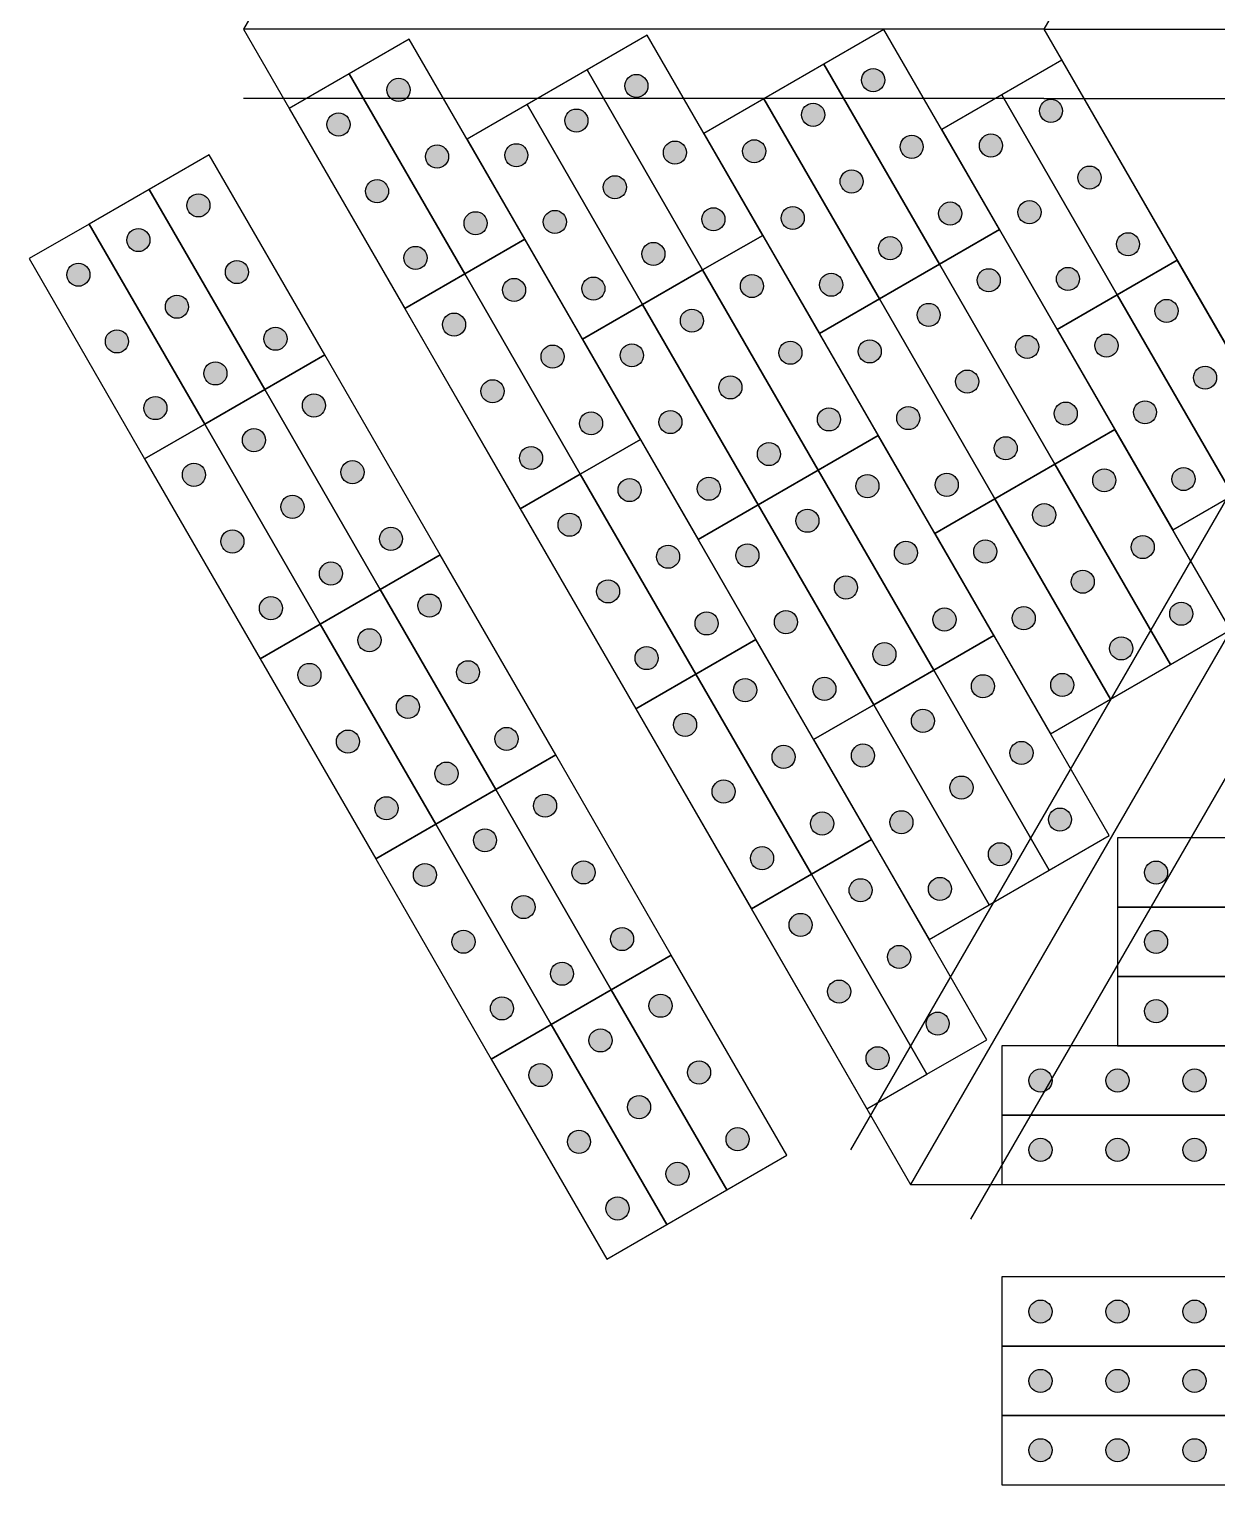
# Model space of a CAD drawing. Header units: millimetres. Extents: x 1388 to 8110, y -1425 to 5021.
# Drawn here: x 2381.8 to 2638.8, y -935.2 to -620.1 of the extents above; entities that cross this region are included whole.
import ezdxf

# ---------------------------------------------------------------- set-up
doc = ezdxf.new("R2010")
doc.units = ezdxf.units.MM

msp = doc.modelspace()

# ---------------------------------------------------------------- hatches: boundary and pattern name
at = {"true_color": 0xf1eb1f}
h = msp.add_hatch(color=2, dxfattribs=at)
h.dxf.hatch_style = 1
h.paths.add_polyline_path([(2515.666, -632.437, 1), (2510.666, -632.437, 1)])
h = msp.add_hatch(color=2, dxfattribs=at)
h.dxf.hatch_style = 1
h.paths.add_polyline_path([(2566.904, -631.184, 1), (2561.904, -631.184, 1)])
h = msp.add_hatch(color=2, dxfattribs=at)
h.dxf.hatch_style = 1
h.paths.add_polyline_path([(2464.195, -633.286, 1), (2459.195, -633.286, 1)])
h = msp.add_hatch(color=2, dxfattribs=at)
h.dxf.hatch_style = 1
h.paths.add_polyline_path([(2553.914, -638.684, 1), (2548.914, -638.684, 1)])
h = msp.add_hatch(color=2, dxfattribs=at)
h.dxf.hatch_style = 1
h.paths.add_polyline_path([(2605.385, -637.835, 1), (2600.385, -637.835, 1)])
h = msp.add_hatch(color=2, dxfattribs=at)
h.dxf.hatch_style = 1
h.paths.add_polyline_path([(2451.205, -640.786, 1), (2446.205, -640.786, 1)])
h = msp.add_hatch(color=2, dxfattribs=at)
h.dxf.hatch_style = 1
h.paths.add_polyline_path([(2502.676, -639.937, 1), (2497.676, -639.937, 1)])
h = msp.add_hatch(color=2, dxfattribs=at)
h.dxf.hatch_style = 1
h.paths.add_polyline_path([(2472.528, -647.72, 1), (2467.528, -647.72, 1)])
h = msp.add_hatch(color=2, dxfattribs=at)
h.dxf.hatch_style = 1
h.paths.add_polyline_path([(2489.685, -647.437, 1), (2484.685, -647.437, 1)])
h = msp.add_hatch(color=2, dxfattribs=at)
h.dxf.hatch_style = 1
h.paths.add_polyline_path([(2524, -646.871, 1), (2519, -646.871, 1)])
h = msp.add_hatch(color=2, dxfattribs=at)
h.dxf.hatch_style = 1
h.paths.add_polyline_path([(2541.157, -646.588, 1), (2536.157, -646.588, 1)])
h = msp.add_hatch(color=2, dxfattribs=at)
h.dxf.hatch_style = 1
h.paths.add_polyline_path([(2575.238, -645.618, 1), (2570.238, -645.618, 1)])
h = msp.add_hatch(color=2, dxfattribs=at)
h.dxf.hatch_style = 1
h.paths.add_polyline_path([(2592.395, -645.335, 1), (2587.395, -645.335, 1)])
h = msp.add_hatch(color=2, dxfattribs=at)
h.dxf.hatch_style = 1
h.paths.add_polyline_path([(2511.009, -654.371, 1), (2506.009, -654.371, 1)])
h = msp.add_hatch(color=2, dxfattribs=at)
h.dxf.hatch_style = 1
h.paths.add_polyline_path([(2562.247, -653.118, 1), (2557.247, -653.118, 1)])
h = msp.add_hatch(color=2, dxfattribs=at)
h.dxf.hatch_style = 1
h.paths.add_polyline_path([(2613.719, -652.268, 1), (2608.719, -652.268, 1)])
h = msp.add_hatch(color=2, dxfattribs=at)
h.dxf.hatch_style = 1
h.paths.add_polyline_path([(2459.538, -655.22, 1), (2454.538, -655.22, 1)])
h = msp.add_hatch(color=2, dxfattribs=at)
h.dxf.hatch_style = 1
h.paths.add_polyline_path([(2420.894, -658.286, 1), (2415.894, -658.286, 1)])
h = msp.add_hatch(color=2, dxfattribs=at)
h.dxf.hatch_style = 1
h.paths.add_polyline_path([(2583.571, -660.051, 1), (2578.571, -660.051, 1)])
h = msp.add_hatch(color=2, dxfattribs=at)
h.dxf.hatch_style = 1
h.paths.add_polyline_path([(2600.728, -659.768, 1), (2595.728, -659.768, 1)])
h = msp.add_hatch(color=2, dxfattribs=at)
h.dxf.hatch_style = 1
h.paths.add_polyline_path([(2480.862, -662.154, 1), (2475.862, -662.154, 1)])
h = msp.add_hatch(color=2, dxfattribs=at)
h.dxf.hatch_style = 1
h.paths.add_polyline_path([(2498.019, -661.871, 1), (2493.019, -661.871, 1)])
h = msp.add_hatch(color=2, dxfattribs=at)
h.dxf.hatch_style = 1
h.paths.add_polyline_path([(2532.333, -661.304, 1), (2527.333, -661.304, 1)])
h = msp.add_hatch(color=2, dxfattribs=at)
h.dxf.hatch_style = 1
h.paths.add_polyline_path([(2549.49, -661.021, 1), (2544.49, -661.021, 1)])
h = msp.add_hatch(color=2, dxfattribs=at)
h.dxf.hatch_style = 1
h.paths.add_polyline_path([(2407.903, -665.786, 1), (2402.903, -665.786, 1)])
h = msp.add_hatch(color=2, dxfattribs=at)
h.dxf.hatch_style = 1
h.paths.add_polyline_path([(2622.052, -666.702, 1), (2617.052, -666.702, 1)])
h = msp.add_hatch(color=2, dxfattribs=at)
h.dxf.hatch_style = 1
h.paths.add_polyline_path([(2467.871, -669.654, 1), (2462.871, -669.654, 1)])
h = msp.add_hatch(color=2, dxfattribs=at)
h.dxf.hatch_style = 1
h.paths.add_polyline_path([(2519.343, -668.804, 1), (2514.343, -668.804, 1)])
h = msp.add_hatch(color=2, dxfattribs=at)
h.dxf.hatch_style = 1
h.paths.add_polyline_path([(2570.581, -667.551, 1), (2565.581, -667.551, 1)])
h = msp.add_hatch(color=2, dxfattribs=at)
h.dxf.hatch_style = 1
h.paths.add_polyline_path([(2394.913, -673.286, 1), (2389.913, -673.286, 1)])
h = msp.add_hatch(color=2, dxfattribs=at)
h.dxf.hatch_style = 1
h.paths.add_polyline_path([(2429.227, -672.72, 1), (2424.227, -672.72, 1)])
h = msp.add_hatch(color=2, dxfattribs=at)
h.dxf.hatch_style = 1
h.paths.add_polyline_path([(2489.195, -676.588, 1), (2484.195, -676.588, 1)])
h = msp.add_hatch(color=2, dxfattribs=at)
h.dxf.hatch_style = 1
h.paths.add_polyline_path([(2506.352, -676.304, 1), (2501.352, -676.304, 1)])
h = msp.add_hatch(color=2, dxfattribs=at)
h.dxf.hatch_style = 1
h.paths.add_polyline_path([(2540.666, -675.738, 1), (2535.666, -675.738, 1)])
h = msp.add_hatch(color=2, dxfattribs=at)
h.dxf.hatch_style = 1
h.paths.add_polyline_path([(2557.823, -675.455, 1), (2552.823, -675.455, 1)])
h = msp.add_hatch(color=2, dxfattribs=at)
h.dxf.hatch_style = 1
h.paths.add_polyline_path([(2591.904, -674.485, 1), (2586.904, -674.485, 1)])
h = msp.add_hatch(color=2, dxfattribs=at)
h.dxf.hatch_style = 1
h.paths.add_polyline_path([(2609.061, -674.202, 1), (2604.061, -674.202, 1)])
h = msp.add_hatch(color=2, dxfattribs=at)
h.dxf.hatch_style = 1
h.paths.add_polyline_path([(2416.237, -680.22, 1), (2411.237, -680.22, 1)])
h = msp.add_hatch(color=2, dxfattribs=at)
h.dxf.hatch_style = 1
h.paths.add_polyline_path([(2578.914, -681.985, 1), (2573.914, -681.985, 1)])
h = msp.add_hatch(color=2, dxfattribs=at)
h.dxf.hatch_style = 1
h.paths.add_polyline_path([(2630.385, -681.136, 1), (2625.385, -681.136, 1)])
h = msp.add_hatch(color=2, dxfattribs=at)
h.dxf.hatch_style = 1
h.paths.add_polyline_path([(2476.205, -684.088, 1), (2471.205, -684.088, 1)])
h = msp.add_hatch(color=2, dxfattribs=at)
h.dxf.hatch_style = 1
h.paths.add_polyline_path([(2527.676, -683.238, 1), (2522.676, -683.238, 1)])
h = msp.add_hatch(color=2, dxfattribs=at)
h.dxf.hatch_style = 1
h.paths.add_polyline_path([(2403.246, -687.72, 1), (2398.246, -687.72, 1)])
h = msp.add_hatch(color=2, dxfattribs=at)
h.dxf.hatch_style = 1
h.paths.add_polyline_path([(2437.561, -687.154, 1), (2432.561, -687.154, 1)])
h = msp.add_hatch(color=2, dxfattribs=at)
h.dxf.hatch_style = 1
h.paths.add_polyline_path([(2600.238, -688.919, 1), (2595.238, -688.919, 1)])
h = msp.add_hatch(color=2, dxfattribs=at)
h.dxf.hatch_style = 1
h.paths.add_polyline_path([(2617.395, -688.636, 1), (2612.395, -688.636, 1)])
h = msp.add_hatch(color=2, dxfattribs=at)
h.dxf.hatch_style = 1
h.paths.add_polyline_path([(2497.528, -691.021, 1), (2492.528, -691.021, 1)])
h = msp.add_hatch(color=2, dxfattribs=at)
h.dxf.hatch_style = 1
h.paths.add_polyline_path([(2514.685, -690.738, 1), (2509.685, -690.738, 1)])
h = msp.add_hatch(color=2, dxfattribs=at)
h.dxf.hatch_style = 1
h.paths.add_polyline_path([(2549, -690.172, 1), (2544, -690.172, 1)])
h = msp.add_hatch(color=2, dxfattribs=at)
h.dxf.hatch_style = 1
h.paths.add_polyline_path([(2566.157, -689.889, 1), (2561.157, -689.889, 1)])
h = msp.add_hatch(color=2, dxfattribs=at)
h.dxf.hatch_style = 1
h.paths.add_polyline_path([(2424.57, -694.654, 1), (2419.57, -694.654, 1)])
h = msp.add_hatch(color=2, dxfattribs=at)
h.dxf.hatch_style = 1
h.paths.add_polyline_path([(2484.538, -698.521, 1), (2479.538, -698.521, 1)])
h = msp.add_hatch(color=2, dxfattribs=at)
h.dxf.hatch_style = 1
h.paths.add_polyline_path([(2536.009, -697.672, 1), (2531.009, -697.672, 1)])
h = msp.add_hatch(color=2, dxfattribs=at)
h.dxf.hatch_style = 1
h.paths.add_polyline_path([(2587.247, -696.419, 1), (2582.247, -696.419, 1)])
h = msp.add_hatch(color=2, dxfattribs=at)
h.dxf.hatch_style = 1
h.paths.add_polyline_path([(2638.719, -695.57, 1), (2633.719, -695.57, 1)])
h = msp.add_hatch(color=2, dxfattribs=at)
h.dxf.hatch_style = 1
h.paths.add_polyline_path([(2445.894, -701.588, 1), (2440.894, -701.588, 1)])
h = msp.add_hatch(color=2, dxfattribs=at)
h.dxf.hatch_style = 1
h.paths.add_polyline_path([(2411.58, -702.154, 1), (2406.58, -702.154, 1)])
h = msp.add_hatch(color=2, dxfattribs=at)
h.dxf.hatch_style = 1
h.paths.add_polyline_path([(2557.333, -704.606, 1), (2552.333, -704.606, 1)])
h = msp.add_hatch(color=2, dxfattribs=at)
h.dxf.hatch_style = 1
h.paths.add_polyline_path([(2574.49, -704.323, 1), (2569.49, -704.323, 1)])
h = msp.add_hatch(color=2, dxfattribs=at)
h.dxf.hatch_style = 1
h.paths.add_polyline_path([(2608.571, -703.353, 1), (2603.571, -703.353, 1)])
h = msp.add_hatch(color=2, dxfattribs=at)
h.dxf.hatch_style = 1
h.paths.add_polyline_path([(2625.728, -703.07, 1), (2620.728, -703.07, 1)])
h = msp.add_hatch(color=2, dxfattribs=at)
h.dxf.hatch_style = 1
h.paths.add_polyline_path([(2505.862, -705.455, 1), (2500.862, -705.455, 1)])
h = msp.add_hatch(color=2, dxfattribs=at)
h.dxf.hatch_style = 1
h.paths.add_polyline_path([(2523.019, -705.172, 1), (2518.019, -705.172, 1)])
h = msp.add_hatch(color=2, dxfattribs=at)
h.dxf.hatch_style = 1
h.paths.add_polyline_path([(2432.903, -709.088, 1), (2427.903, -709.088, 1)])
h = msp.add_hatch(color=2, dxfattribs=at)
h.dxf.hatch_style = 1
h.paths.add_polyline_path([(2595.581, -710.853, 1), (2590.581, -710.853, 1)])
h = msp.add_hatch(color=2, dxfattribs=at)
h.dxf.hatch_style = 1
h.paths.add_polyline_path([(2492.871, -712.955, 1), (2487.871, -712.955, 1)])
h = msp.add_hatch(color=2, dxfattribs=at)
h.dxf.hatch_style = 1
h.paths.add_polyline_path([(2544.343, -712.106, 1), (2539.343, -712.106, 1)])
h = msp.add_hatch(color=2, dxfattribs=at)
h.dxf.hatch_style = 1
h.paths.add_polyline_path([(2419.913, -716.588, 1), (2414.913, -716.588, 1)])
h = msp.add_hatch(color=2, dxfattribs=at)
h.dxf.hatch_style = 1
h.paths.add_polyline_path([(2454.227, -716.021, 1), (2449.227, -716.021, 1)])
h = msp.add_hatch(color=2, dxfattribs=at)
h.dxf.hatch_style = 1
h.paths.add_polyline_path([(2634.061, -717.503, 1), (2629.061, -717.503, 1)])
h = msp.add_hatch(color=2, dxfattribs=at)
h.dxf.hatch_style = 1
h.paths.add_polyline_path([(2514.195, -719.889, 1), (2509.195, -719.889, 1)])
h = msp.add_hatch(color=2, dxfattribs=at)
h.dxf.hatch_style = 1
h.paths.add_polyline_path([(2531.352, -719.606, 1), (2526.352, -719.606, 1)])
h = msp.add_hatch(color=2, dxfattribs=at)
h.dxf.hatch_style = 1
h.paths.add_polyline_path([(2565.666, -719.039, 1), (2560.666, -719.039, 1)])
h = msp.add_hatch(color=2, dxfattribs=at)
h.dxf.hatch_style = 1
h.paths.add_polyline_path([(2582.823, -718.756, 1), (2577.823, -718.756, 1)])
h = msp.add_hatch(color=2, dxfattribs=at)
h.dxf.hatch_style = 1
h.paths.add_polyline_path([(2616.904, -717.787, 1), (2611.904, -717.787, 1)])
h = msp.add_hatch(color=2, dxfattribs=at)
h.dxf.hatch_style = 1
h.paths.add_polyline_path([(2441.237, -723.521, 1), (2436.237, -723.521, 1)])
h = msp.add_hatch(color=2, dxfattribs=at)
h.dxf.hatch_style = 1
h.paths.add_polyline_path([(2552.676, -726.539, 1), (2547.676, -726.539, 1)])
h = msp.add_hatch(color=2, dxfattribs=at)
h.dxf.hatch_style = 1
h.paths.add_polyline_path([(2603.914, -725.287, 1), (2598.914, -725.287, 1)])
h = msp.add_hatch(color=2, dxfattribs=at)
h.dxf.hatch_style = 1
h.paths.add_polyline_path([(2501.205, -727.389, 1), (2496.205, -727.389, 1)])
h = msp.add_hatch(color=2, dxfattribs=at)
h.dxf.hatch_style = 1
h.paths.add_polyline_path([(2428.246, -731.021, 1), (2423.246, -731.021, 1)])
h = msp.add_hatch(color=2, dxfattribs=at)
h.dxf.hatch_style = 1
h.paths.add_polyline_path([(2462.561, -730.455, 1), (2457.561, -730.455, 1)])
h = msp.add_hatch(color=2, dxfattribs=at)
h.dxf.hatch_style = 1
h.paths.add_polyline_path([(2591.157, -733.19, 1), (2586.157, -733.19, 1)])
h = msp.add_hatch(color=2, dxfattribs=at)
h.dxf.hatch_style = 1
h.paths.add_polyline_path([(2625.238, -732.22, 1), (2620.238, -732.22, 1)])
h = msp.add_hatch(color=2, dxfattribs=at)
h.dxf.hatch_style = 1
h.paths.add_polyline_path([(2522.528, -734.323, 1), (2517.528, -734.323, 1)])
h = msp.add_hatch(color=2, dxfattribs=at)
h.dxf.hatch_style = 1
h.paths.add_polyline_path([(2539.685, -734.039, 1), (2534.685, -734.039, 1)])
h = msp.add_hatch(color=2, dxfattribs=at)
h.dxf.hatch_style = 1
h.paths.add_polyline_path([(2574, -733.473, 1), (2569, -733.473, 1)])
h = msp.add_hatch(color=2, dxfattribs=at)
h.dxf.hatch_style = 1
h.paths.add_polyline_path([(2449.57, -737.955, 1), (2444.57, -737.955, 1)])
h = msp.add_hatch(color=2, dxfattribs=at)
h.dxf.hatch_style = 1
h.paths.add_polyline_path([(2509.538, -741.823, 1), (2504.538, -741.823, 1)])
h = msp.add_hatch(color=2, dxfattribs=at)
h.dxf.hatch_style = 1
h.paths.add_polyline_path([(2561.009, -740.973, 1), (2556.009, -740.973, 1)])
h = msp.add_hatch(color=2, dxfattribs=at)
h.dxf.hatch_style = 1
h.paths.add_polyline_path([(2612.247, -739.72, 1), (2607.247, -739.72, 1)])
h = msp.add_hatch(color=2, dxfattribs=at)
h.dxf.hatch_style = 1
h.paths.add_polyline_path([(2436.58, -745.455, 1), (2431.58, -745.455, 1)])
h = msp.add_hatch(color=2, dxfattribs=at)
h.dxf.hatch_style = 1
h.paths.add_polyline_path([(2470.894, -744.889, 1), (2465.894, -744.889, 1)])
h = msp.add_hatch(color=2, dxfattribs=at)
h.dxf.hatch_style = 1
h.paths.add_polyline_path([(2530.862, -748.756, 1), (2525.862, -748.756, 1)])
h = msp.add_hatch(color=2, dxfattribs=at)
h.dxf.hatch_style = 1
h.paths.add_polyline_path([(2548.019, -748.473, 1), (2543.019, -748.473, 1)])
h = msp.add_hatch(color=2, dxfattribs=at)
h.dxf.hatch_style = 1
h.paths.add_polyline_path([(2582.333, -747.907, 1), (2577.333, -747.907, 1)])
h = msp.add_hatch(color=2, dxfattribs=at)
h.dxf.hatch_style = 1
h.paths.add_polyline_path([(2599.49, -747.624, 1), (2594.49, -747.624, 1)])
h = msp.add_hatch(color=2, dxfattribs=at)
h.dxf.hatch_style = 1
h.paths.add_polyline_path([(2633.571, -746.654, 1), (2628.571, -746.654, 1)])
h = msp.add_hatch(color=2, dxfattribs=at)
h.dxf.hatch_style = 1
h.paths.add_polyline_path([(2457.903, -752.389, 1), (2452.903, -752.389, 1)])
h = msp.add_hatch(color=2, dxfattribs=at)
h.dxf.hatch_style = 1
h.paths.add_polyline_path([(2569.343, -755.407, 1), (2564.343, -755.407, 1)])
h = msp.add_hatch(color=2, dxfattribs=at)
h.dxf.hatch_style = 1
h.paths.add_polyline_path([(2620.581, -754.154, 1), (2615.581, -754.154, 1)])
h = msp.add_hatch(color=2, dxfattribs=at)
h.dxf.hatch_style = 1
h.paths.add_polyline_path([(2517.871, -756.256, 1), (2512.871, -756.256, 1)])
h = msp.add_hatch(color=2, dxfattribs=at)
h.dxf.hatch_style = 1
h.paths.add_polyline_path([(2444.913, -759.889, 1), (2439.913, -759.889, 1)])
h = msp.add_hatch(color=2, dxfattribs=at)
h.dxf.hatch_style = 1
h.paths.add_polyline_path([(2479.227, -759.323, 1), (2474.227, -759.323, 1)])
h = msp.add_hatch(color=2, dxfattribs=at)
h.dxf.hatch_style = 1
h.paths.add_polyline_path([(2539.195, -763.19, 1), (2534.195, -763.19, 1)])
h = msp.add_hatch(color=2, dxfattribs=at)
h.dxf.hatch_style = 1
h.paths.add_polyline_path([(2556.352, -762.907, 1), (2551.352, -762.907, 1)])
h = msp.add_hatch(color=2, dxfattribs=at)
h.dxf.hatch_style = 1
h.paths.add_polyline_path([(2590.666, -762.341, 1), (2585.666, -762.341, 1)])
h = msp.add_hatch(color=2, dxfattribs=at)
h.dxf.hatch_style = 1
h.paths.add_polyline_path([(2607.823, -762.058, 1), (2602.823, -762.058, 1)])
h = msp.add_hatch(color=2, dxfattribs=at)
h.dxf.hatch_style = 1
h.paths.add_polyline_path([(2466.237, -766.823, 1), (2461.237, -766.823, 1)])
h = msp.add_hatch(color=2, dxfattribs=at)
h.dxf.hatch_style = 1
h.paths.add_polyline_path([(2526.205, -770.69, 1), (2521.205, -770.69, 1)])
h = msp.add_hatch(color=2, dxfattribs=at)
h.dxf.hatch_style = 1
h.paths.add_polyline_path([(2577.676, -769.841, 1), (2572.676, -769.841, 1)])
h = msp.add_hatch(color=2, dxfattribs=at)
h.dxf.hatch_style = 1
h.paths.add_polyline_path([(2487.561, -773.756, 1), (2482.561, -773.756, 1)])
h = msp.add_hatch(color=2, dxfattribs=at)
h.dxf.hatch_style = 1
h.paths.add_polyline_path([(2453.246, -774.323, 1), (2448.246, -774.323, 1)])
h = msp.add_hatch(color=2, dxfattribs=at)
h.dxf.hatch_style = 1
h.paths.add_polyline_path([(2564.685, -777.341, 1), (2559.685, -777.341, 1)])
h = msp.add_hatch(color=2, dxfattribs=at)
h.dxf.hatch_style = 1
h.paths.add_polyline_path([(2599, -776.774, 1), (2594, -776.774, 1)])
h = msp.add_hatch(color=2, dxfattribs=at)
h.dxf.hatch_style = 1
h.paths.add_polyline_path([(2547.528, -777.624, 1), (2542.528, -777.624, 1)])
h = msp.add_hatch(color=2, dxfattribs=at)
h.dxf.hatch_style = 1
h.paths.add_polyline_path([(2474.57, -781.256, 1), (2469.57, -781.256, 1)])
h = msp.add_hatch(color=2, dxfattribs=at)
h.dxf.hatch_style = 1
h.paths.add_polyline_path([(2534.538, -785.124, 1), (2529.538, -785.124, 1)])
h = msp.add_hatch(color=2, dxfattribs=at)
h.dxf.hatch_style = 1
h.paths.add_polyline_path([(2586.009, -784.274, 1), (2581.009, -784.274, 1)])
h = msp.add_hatch(color=2, dxfattribs=at)
h.dxf.hatch_style = 1
h.paths.add_polyline_path([(2461.58, -788.756, 1), (2456.58, -788.756, 1)])
h = msp.add_hatch(color=2, dxfattribs=at)
h.dxf.hatch_style = 1
h.paths.add_polyline_path([(2495.894, -788.19, 1), (2490.894, -788.19, 1)])
h = msp.add_hatch(color=2, dxfattribs=at)
h.dxf.hatch_style = 1
h.paths.add_polyline_path([(2555.862, -792.058, 1), (2550.862, -792.058, 1)])
h = msp.add_hatch(color=2, dxfattribs=at)
h.dxf.hatch_style = 1
h.paths.add_polyline_path([(2573.019, -791.774, 1), (2568.019, -791.774, 1)])
h = msp.add_hatch(color=2, dxfattribs=at)
h.dxf.hatch_style = 1
h.paths.add_polyline_path([(2607.333, -791.208, 1), (2602.333, -791.208, 1)])
h = msp.add_hatch(color=2, dxfattribs=at)
h.dxf.hatch_style = 1
h.paths.add_polyline_path([(2482.903, -795.69, 1), (2477.903, -795.69, 1)])
h = msp.add_hatch(color=2, dxfattribs=at)
h.dxf.hatch_style = 1
h.paths.add_polyline_path([(2594.343, -798.708, 1), (2589.343, -798.708, 1)])
h = msp.add_hatch(color=2, dxfattribs=at)
h.dxf.hatch_style = 1
h.paths.add_polyline_path([(2504.227, -802.624, 1), (2499.227, -802.624, 1)])
h = msp.add_hatch(color=2, dxfattribs=at)
h.dxf.hatch_style = 1
h.paths.add_polyline_path([(2542.871, -799.558, 1), (2537.871, -799.558, 1)])
h = msp.add_hatch(color=2, dxfattribs=at)
h.dxf.hatch_style = 1
h.paths.add_polyline_path([(2469.913, -803.19, 1), (2464.913, -803.19, 1)])
h = msp.add_hatch(color=2, dxfattribs=at)
h.dxf.hatch_style = 1
h.paths.add_polyline_path([(2628.116, -802.669, 1), (2623.116, -802.669, 1)])
h = msp.add_hatch(color=2, dxfattribs=at)
h.dxf.hatch_style = 1
h.paths.add_polyline_path([(2564.195, -806.491, 1), (2559.195, -806.491, 1)])
h = msp.add_hatch(color=2, dxfattribs=at)
h.dxf.hatch_style = 1
h.paths.add_polyline_path([(2581.352, -806.208, 1), (2576.352, -806.208, 1)])
h = msp.add_hatch(color=2, dxfattribs=at)
h.dxf.hatch_style = 1
h.paths.add_polyline_path([(2491.237, -810.124, 1), (2486.237, -810.124, 1)])
h = msp.add_hatch(color=2, dxfattribs=at)
h.dxf.hatch_style = 1
h.paths.add_polyline_path([(2551.205, -813.991, 1), (2546.205, -813.991, 1)])
h = msp.add_hatch(color=2, dxfattribs=at)
h.dxf.hatch_style = 1
h.paths.add_polyline_path([(2478.246, -817.624, 1), (2473.246, -817.624, 1)])
h = msp.add_hatch(color=2, dxfattribs=at)
h.dxf.hatch_style = 1
h.paths.add_polyline_path([(2512.561, -817.058, 1), (2507.561, -817.058, 1)])
h = msp.add_hatch(color=2, dxfattribs=at)
h.dxf.hatch_style = 1
h.paths.add_polyline_path([(2628.116, -817.669, 1), (2623.116, -817.669, 1)])
h = msp.add_hatch(color=2, dxfattribs=at)
h.dxf.hatch_style = 1
h.paths.add_polyline_path([(2572.528, -820.925, 1), (2567.528, -820.925, 1)])
h = msp.add_hatch(color=2, dxfattribs=at)
h.dxf.hatch_style = 1
h.paths.add_polyline_path([(2499.57, -824.558, 1), (2494.57, -824.558, 1)])
h = msp.add_hatch(color=2, dxfattribs=at)
h.dxf.hatch_style = 1
h.paths.add_polyline_path([(2559.538, -828.425, 1), (2554.538, -828.425, 1)])
h = msp.add_hatch(color=2, dxfattribs=at)
h.dxf.hatch_style = 1
h.paths.add_polyline_path([(2486.58, -832.058, 1), (2481.58, -832.058, 1)])
h = msp.add_hatch(color=2, dxfattribs=at)
h.dxf.hatch_style = 1
h.paths.add_polyline_path([(2520.894, -831.491, 1), (2515.894, -831.491, 1)])
h = msp.add_hatch(color=2, dxfattribs=at)
h.dxf.hatch_style = 1
h.paths.add_polyline_path([(2628.116, -832.669, 1), (2623.116, -832.669, 1)])
h = msp.add_hatch(color=2, dxfattribs=at)
h.dxf.hatch_style = 1
h.paths.add_polyline_path([(2580.862, -835.359, 1), (2575.862, -835.359, 1)])
h = msp.add_hatch(color=2, dxfattribs=at)
h.dxf.hatch_style = 1
h.paths.add_polyline_path([(2507.903, -838.991, 1), (2502.903, -838.991, 1)])
h = msp.add_hatch(color=2, dxfattribs=at)
h.dxf.hatch_style = 1
h.paths.add_polyline_path([(2567.871, -842.859, 1), (2562.871, -842.859, 1)])
h = msp.add_hatch(color=2, dxfattribs=at)
h.dxf.hatch_style = 1
h.paths.add_polyline_path([(2494.913, -846.491, 1), (2489.913, -846.491, 1)])
h = msp.add_hatch(color=2, dxfattribs=at)
h.dxf.hatch_style = 1
h.paths.add_polyline_path([(2529.227, -845.925, 1), (2524.227, -845.925, 1)])
h = msp.add_hatch(color=2, dxfattribs=at)
h.dxf.hatch_style = 1
h.paths.add_polyline_path([(2603.116, -847.669, 1), (2598.116, -847.669, 1)])
h = msp.add_hatch(color=2, dxfattribs=at)
h.dxf.hatch_style = 1
h.paths.add_polyline_path([(2619.782, -847.669, 1), (2614.782, -847.669, 1)])
h = msp.add_hatch(color=2, dxfattribs=at)
h.dxf.hatch_style = 1
h.paths.add_polyline_path([(2636.449, -847.669, 1), (2631.449, -847.669, 1)])
h = msp.add_hatch(color=2, dxfattribs=at)
h.dxf.hatch_style = 1
h.paths.add_polyline_path([(2516.237, -853.425, 1), (2511.237, -853.425, 1)])
h = msp.add_hatch(color=2, dxfattribs=at)
h.dxf.hatch_style = 1
h.paths.add_polyline_path([(2503.246, -860.925, 1), (2498.246, -860.925, 1)])
h = msp.add_hatch(color=2, dxfattribs=at)
h.dxf.hatch_style = 1
h.paths.add_polyline_path([(2537.561, -860.359, 1), (2532.561, -860.359, 1)])
h = msp.add_hatch(color=2, dxfattribs=at)
h.dxf.hatch_style = 1
h.paths.add_polyline_path([(2603.116, -862.669, 1), (2598.116, -862.669, 1)])
h = msp.add_hatch(color=2, dxfattribs=at)
h.dxf.hatch_style = 1
h.paths.add_polyline_path([(2619.782, -862.669, 1), (2614.782, -862.669, 1)])
h = msp.add_hatch(color=2, dxfattribs=at)
h.dxf.hatch_style = 1
h.paths.add_polyline_path([(2636.449, -862.669, 1), (2631.449, -862.669, 1)])
h = msp.add_hatch(color=2, dxfattribs=at)
h.dxf.hatch_style = 1
h.paths.add_polyline_path([(2524.57, -867.859, 1), (2519.57, -867.859, 1)])
h = msp.add_hatch(color=2, dxfattribs=at)
h.dxf.hatch_style = 1
h.paths.add_polyline_path([(2511.58, -875.359, 1), (2506.58, -875.359, 1)])
h = msp.add_hatch(color=2, dxfattribs=at)
h.dxf.hatch_style = 1
h.paths.add_polyline_path([(2603.116, -897.669, 1), (2598.116, -897.669, 1)])
h = msp.add_hatch(color=2, dxfattribs=at)
h.dxf.hatch_style = 1
h.paths.add_polyline_path([(2619.782, -897.669, 1), (2614.782, -897.669, 1)])
h = msp.add_hatch(color=2, dxfattribs=at)
h.dxf.hatch_style = 1
h.paths.add_polyline_path([(2636.449, -897.669, 1), (2631.449, -897.669, 1)])
h = msp.add_hatch(color=2, dxfattribs=at)
h.dxf.hatch_style = 1
h.paths.add_polyline_path([(2603.116, -912.669, 1), (2598.116, -912.669, 1)])
h = msp.add_hatch(color=2, dxfattribs=at)
h.dxf.hatch_style = 1
h.paths.add_polyline_path([(2619.782, -912.669, 1), (2614.782, -912.669, 1)])
h = msp.add_hatch(color=2, dxfattribs=at)
h.dxf.hatch_style = 1
h.paths.add_polyline_path([(2636.449, -912.669, 1), (2631.449, -912.669, 1)])
h = msp.add_hatch(color=2, dxfattribs=at)
h.dxf.hatch_style = 1
h.paths.add_polyline_path([(2603.116, -927.669, 1), (2598.116, -927.669, 1)])
h = msp.add_hatch(color=2, dxfattribs=at)
h.dxf.hatch_style = 1
h.paths.add_polyline_path([(2619.782, -927.669, 1), (2614.782, -927.669, 1)])
h = msp.add_hatch(color=2, dxfattribs=at)
h.dxf.hatch_style = 1
h.paths.add_polyline_path([(2636.449, -927.669, 1), (2631.449, -927.669, 1)])

# ---------------------------------------------------------------- linework, layer by layer
for p, q in [((2601.346, -620.169), (2428.141, -620.169)), ((2601.346, -620.169), (2832.286, -620.169)), ((2601.346, -635.169), (2428.141, -635.169)), ((2601.346, -635.169), (2832.286, -635.169)), ((2646.091, -712.669), (2559.488, -862.669)), ((2659.081, -720.169), (2572.479, -870.169)), ((2672.072, -727.669), (2585.469, -877.669))]:
    msp.add_line(p, q)
for points in [[(2572.479, -370.169), (2428.141, -620.169), (2572.479, -870.169), (2861.154, -870.169), (3005.491, -620.169), (2861.154, -370.169)], [(2659.081, -520.169), (2601.346, -620.169), (2659.081, -720.169), (2774.551, -720.169), (2832.286, -620.169), (2774.551, -520.169)], [(2553.743, -627.717), (2578.743, -671.018), (2591.733, -663.518), (2566.733, -620.217)], [(2451.033, -629.819), (2476.033, -673.121), (2489.024, -665.621), (2464.024, -622.319)], [(2502.504, -628.97), (2527.504, -672.271), (2540.495, -664.771), (2515.495, -621.47)], [(2592.223, -634.368), (2617.223, -677.669), (2630.214, -670.169), (2605.214, -626.868)], [(2438.043, -637.319), (2463.043, -680.621), (2476.033, -673.121), (2451.033, -629.819)], [(2489.514, -636.47), (2514.514, -679.771), (2527.504, -672.271), (2502.504, -628.97)], [(2540.752, -635.217), (2565.752, -678.518), (2578.743, -671.018), (2553.743, -627.717)], [(2527.762, -642.717), (2552.762, -686.018), (2565.752, -678.518), (2540.752, -635.217)], [(2579.233, -641.868), (2604.233, -685.169), (2617.223, -677.669), (2592.223, -634.368)], [(2476.524, -643.97), (2501.524, -687.271), (2514.514, -679.771), (2489.514, -636.47)], [(2407.732, -654.819), (2432.732, -698.121), (2445.722, -690.621), (2420.722, -647.319)], [(2394.742, -662.319), (2419.742, -705.621), (2432.732, -698.121), (2407.732, -654.819)], [(2381.751, -669.819), (2406.751, -713.121), (2419.742, -705.621), (2394.742, -662.319)], [(2578.743, -671.018), (2603.743, -714.32), (2616.733, -706.82), (2591.733, -663.518)], [(2476.033, -673.121), (2501.033, -716.422), (2514.024, -708.922), (2489.024, -665.621)], [(2527.504, -672.271), (2552.504, -715.573), (2565.495, -708.073), (2540.495, -664.771)], [(2617.223, -677.669), (2642.223, -720.97), (2655.214, -713.47), (2630.214, -670.169)], [(2463.043, -680.621), (2488.043, -723.922), (2501.033, -716.422), (2476.033, -673.121)], [(2514.514, -679.771), (2539.514, -723.073), (2552.504, -715.573), (2527.504, -672.271)], [(2565.752, -678.518), (2590.752, -721.82), (2603.743, -714.32), (2578.743, -671.018)], [(2501.524, -687.271), (2526.524, -730.573), (2539.514, -723.073), (2514.514, -679.771)], [(2552.762, -686.018), (2577.762, -729.32), (2590.752, -721.82), (2565.752, -678.518)], [(2604.233, -685.169), (2629.233, -728.47), (2642.223, -720.97), (2617.223, -677.669)], [(2432.732, -698.121), (2457.732, -741.422), (2470.722, -733.922), (2445.722, -690.621)], [(2419.742, -705.621), (2444.742, -748.922), (2457.732, -741.422), (2432.732, -698.121)], [(2406.751, -713.121), (2431.751, -756.422), (2444.742, -748.922), (2419.742, -705.621)], [(2552.504, -715.573), (2577.504, -758.874), (2590.495, -751.374), (2565.495, -708.073)], [(2603.743, -714.32), (2628.743, -757.621), (2641.733, -750.121), (2616.733, -706.82)], [(2501.033, -716.422), (2526.033, -759.723), (2539.024, -752.223), (2514.024, -708.922)], [(2590.752, -721.82), (2615.752, -765.121), (2628.743, -757.621), (2603.743, -714.32)], [(2488.043, -723.922), (2513.043, -767.223), (2526.033, -759.723), (2501.033, -716.422)], [(2539.514, -723.073), (2564.514, -766.374), (2577.504, -758.874), (2552.504, -715.573)], [(2526.524, -730.573), (2551.524, -773.874), (2564.514, -766.374), (2539.514, -723.073)], [(2577.762, -729.32), (2602.762, -772.621), (2615.752, -765.121), (2590.752, -721.82)], [(2457.732, -741.422), (2482.732, -784.723), (2495.722, -777.223), (2470.722, -733.922)], [(2444.742, -748.922), (2469.742, -792.223), (2482.732, -784.723), (2457.732, -741.422)], [(2431.751, -756.422), (2456.751, -799.723), (2469.742, -792.223), (2444.742, -748.922)], [(2526.033, -759.723), (2551.033, -803.024), (2564.024, -795.524), (2539.024, -752.223)], [(2577.504, -758.874), (2602.504, -802.175), (2615.495, -794.675), (2590.495, -751.374)], [(2564.514, -766.374), (2589.514, -809.675), (2602.504, -802.175), (2577.504, -758.874)], [(2513.043, -767.223), (2538.043, -810.524), (2551.033, -803.024), (2526.033, -759.723)], [(2551.524, -773.874), (2576.524, -817.175), (2589.514, -809.675), (2564.514, -766.374)], [(2482.732, -784.723), (2507.732, -828.024), (2520.722, -820.524), (2495.722, -777.223)], [(2469.742, -792.223), (2494.742, -835.524), (2507.732, -828.024), (2482.732, -784.723)], [(2456.751, -799.723), (2481.751, -843.024), (2494.742, -835.524), (2469.742, -792.223)], [(2551.033, -803.024), (2576.033, -846.326), (2589.024, -838.826), (2564.024, -795.524)], [(2617.282, -810.169), (2667.282, -810.169), (2667.282, -795.169), (2617.282, -795.169)], [(2538.043, -810.524), (2563.043, -853.826), (2576.033, -846.326), (2551.033, -803.024)], [(2617.282, -825.169), (2667.282, -825.169), (2667.282, -810.169), (2617.282, -810.169)], [(2507.732, -828.024), (2532.732, -871.326), (2545.722, -863.826), (2520.722, -820.524)], [(2617.282, -840.169), (2667.282, -840.169), (2667.282, -825.169), (2617.282, -825.169)], [(2494.742, -835.524), (2519.742, -878.826), (2532.732, -871.326), (2507.732, -828.024)], [(2481.751, -843.024), (2506.751, -886.326), (2519.742, -878.826), (2494.742, -835.524)], [(2592.282, -855.169), (2642.282, -855.169), (2642.282, -840.169), (2592.282, -840.169)], [(2592.282, -870.169), (2642.282, -870.169), (2642.282, -855.169), (2592.282, -855.169)], [(2592.282, -905.169), (2642.282, -905.169), (2642.282, -890.169), (2592.282, -890.169)], [(2592.282, -920.169), (2642.282, -920.169), (2642.282, -905.169), (2592.282, -905.169)], [(2592.282, -935.169), (2642.282, -935.169), (2642.282, -920.169), (2592.282, -920.169)]]:
    msp.add_lwpolyline(points, close=True)
at = {"color": 2, "true_color": 0xf1eb1f}
for centre in [(2513.166, -632.437), (2564.404, -631.184), (2461.695, -633.286), (2551.414, -638.684), (2602.885, -637.835), (2448.705, -640.786), (2500.176, -639.937), (2470.028, -647.72), (2487.185, -647.437), (2521.5, -646.871), (2538.657, -646.588), (2572.738, -645.618), (2589.895, -645.335), (2508.509, -654.371), (2559.747, -653.118), (2611.219, -652.268), (2457.038, -655.22), (2418.394, -658.286), (2581.071, -660.051), (2598.228, -659.768), (2478.362, -662.154), (2495.519, -661.871), (2529.833, -661.304), (2546.99, -661.021), (2405.403, -665.786), (2619.552, -666.702), (2465.371, -669.654), (2516.843, -668.804), (2568.081, -667.551), (2392.413, -673.286), (2426.727, -672.72), (2486.695, -676.588), (2503.852, -676.304), (2538.166, -675.738), (2555.323, -675.455), (2589.404, -674.485), (2606.561, -674.202), (2413.737, -680.22), (2576.414, -681.985), (2627.885, -681.136), (2473.705, -684.088), (2525.176, -683.238), (2400.746, -687.72), (2435.061, -687.154), (2597.738, -688.919), (2614.895, -688.636), (2495.028, -691.021), (2512.185, -690.738), (2546.5, -690.172), (2563.657, -689.889), (2422.07, -694.654), (2482.038, -698.521), (2533.509, -697.672), (2584.747, -696.419), (2636.219, -695.57), (2443.394, -701.588), (2409.08, -702.154), (2554.833, -704.606), (2571.99, -704.323), (2606.071, -703.353), (2623.228, -703.07), (2503.362, -705.455), (2520.519, -705.172), (2430.403, -709.088), (2593.081, -710.853), (2490.371, -712.955), (2541.843, -712.106), (2417.413, -716.588), (2451.727, -716.021), (2631.561, -717.503), (2511.695, -719.889), (2528.852, -719.606), (2563.166, -719.039), (2580.323, -718.756), (2614.404, -717.787), (2438.737, -723.521), (2550.176, -726.539), (2601.414, -725.287), (2498.705, -727.389), (2425.746, -731.021), (2460.061, -730.455), (2588.657, -733.19), (2622.738, -732.22), (2520.028, -734.323), (2537.185, -734.039), (2571.5, -733.473), (2447.07, -737.955), (2507.038, -741.823), (2558.509, -740.973), (2609.747, -739.72), (2434.08, -745.455), (2468.394, -744.889), (2528.362, -748.756), (2545.519, -748.473), (2579.833, -747.907), (2596.99, -747.624), (2631.071, -746.654), (2455.403, -752.389), (2566.843, -755.407), (2618.081, -754.154), (2515.371, -756.256), (2442.413, -759.889), (2476.727, -759.323), (2536.695, -763.19), (2553.852, -762.907), (2588.166, -762.341), (2605.323, -762.058), (2463.737, -766.823), (2523.705, -770.69), (2575.176, -769.841), (2485.061, -773.756), (2450.746, -774.323), (2562.185, -777.341), (2596.5, -776.774), (2545.028, -777.624), (2472.07, -781.256), (2532.038, -785.124), (2583.509, -784.274), (2459.08, -788.756), (2493.394, -788.19), (2553.362, -792.058), (2570.519, -791.774), (2604.833, -791.208), (2480.403, -795.69), (2591.843, -798.708), (2501.727, -802.624), (2540.371, -799.558), (2467.413, -803.19), (2625.616, -802.669), (2561.695, -806.491), (2578.852, -806.208), (2488.737, -810.124), (2548.705, -813.991), (2475.746, -817.624), (2510.061, -817.058), (2625.616, -817.669), (2570.028, -820.925), (2497.07, -824.558), (2557.038, -828.425), (2484.08, -832.058), (2518.394, -831.491), (2625.616, -832.669), (2578.362, -835.359), (2505.403, -838.991), (2565.371, -842.859), (2492.413, -846.491), (2526.727, -845.925), (2600.616, -847.669), (2617.282, -847.669), (2633.949, -847.669), (2513.737, -853.425), (2500.746, -860.925), (2535.061, -860.359), (2600.616, -862.669), (2617.282, -862.669), (2633.949, -862.669), (2522.07, -867.859), (2509.08, -875.359), (2600.616, -897.669), (2617.282, -897.669), (2633.949, -897.669), (2600.616, -912.669), (2617.282, -912.669), (2633.949, -912.669), (2600.616, -927.669), (2617.282, -927.669), (2633.949, -927.669)]:
    msp.add_circle(centre, 2.5, dxfattribs=at)

doc.saveas('drawing.dxf')
